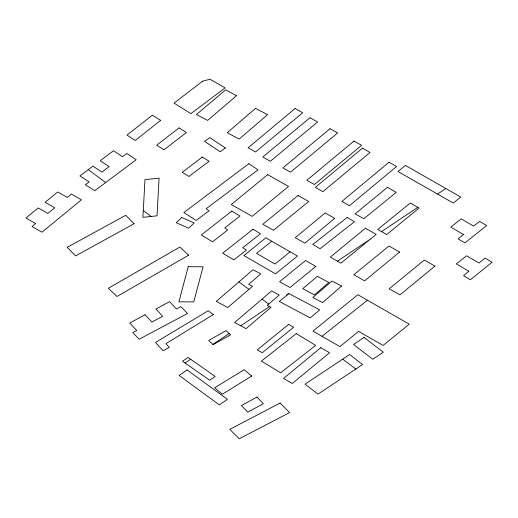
<?xml version="1.0" encoding="UTF-8"?>
<svg xmlns="http://www.w3.org/2000/svg" width="518" height="518" viewBox="0 0 518 518"><rect width="100%" height="100%" fill="white"/><g stroke="black" fill="none" stroke-linecap="round" stroke-linejoin="round"><path stroke-width="0.78" d="M143.311 210.645L144.949 179.642L159.097 178.127L157.025 215.825L142.871 217.333L143.311 210.645L151.016 216.388M286.525 295.215L288.481 293.382L319.703 309.848L310.23 317.916L279.286 301.437L288.85 293.661M262.056 299.126L271.568 290.863L279.254 295.059L267.204 305.367L270.998 307.323L246.082 328.645L234.589 322.494L262.056 299.126L268.784 304.137M238.94 281.902L252.959 269.768L260.8 273.86L248.711 284.363L252.512 286.312L227.752 307.537L216.259 301.385L238.94 281.902L248.97 289.374M370.538 238.992L376.126 234.382L365.468 228.198L330.354 257.07L340.889 263.163L370.538 238.992L337.367 261.195M290.093 251.845L274.974 264.031L256.539 253.367L271.782 241.265L297.507 256.047L275.524 273.867L243.92 255.581L265.902 237.762L271.782 241.265M321.995 336.324L367.417 300.239L409.22 324.151L383.08 345.448L358.611 331.384L339.944 346.633L312.963 331.131L357.893 294.684L367.417 300.239M88.28 169.639L79.934 175.913L89.109 181.876L85.328 184.751L94.781 190.702L136.182 159.738L126.91 153.49L122.384 156.689L113.481 150.712L100.227 160.787L109.162 166.569L101.904 172.118L93 166.142L88.28 169.639L105.646 182.576M381.539 231.624L386.687 234.576L419.056 208.042L410.262 203.03L377.771 229.474L381.539 231.624L417.799 207.329M437.626 194.03L445.836 188.526L460.78 197.028L453.308 203.082L397.941 171.477L405.413 165.423L445.836 188.526M185.101 362.976L190.682 359.246L215.184 376.405L209.725 380.225L182.498 361.253L187.956 357.439L190.682 359.246M212.866 344.438L229.15 333.56L230.581 334.848L213.105 344.619L208.715 340.468L226.068 330.607L229.15 333.56M240.779 325.79L269.47 306.617M342.657 359.168L349.631 354.5L362.529 364.549L318.058 394.101L305.005 384.155L342.657 359.168L355.866 369.01M188.241 266.699L178.885 301.813L193.732 301.916L203.088 266.802L188.241 266.699M181.65 217.515L176.237 222.688L188.656 228.218L194.224 222.934L181.65 217.515M341.595 286.046L322.578 302.57L312.833 297.5L331.967 281.067L341.595 286.046M35.58 223.517L32.038 226.573L41.958 232.213L81.417 199.812L71.367 194.082L67.359 197.449L57.686 191.99L45.072 202.318L54.746 207.776L47.883 213.397L38.203 207.938L25.9 218.059L35.58 223.517M255.549 108.366L227.266 132.679L239.122 139.102L267.56 114.685L255.549 108.366M328.846 282.465L314.368 294.917L302.758 288.675L317.359 276.321L328.846 282.465M236.493 95.694L207.582 120.422L196.464 114.549L225.647 89.808L236.493 95.694M295.143 108.482L248.122 147.779L255.529 151.988L302.68 112.782L295.143 108.482M468.861 271.238L463.584 275.641L470.318 279.785L492.1 262.244L485.088 258.113L479.04 263.034L466.634 255.769L456.339 263.882L468.861 271.238M309.958 117.767L262.814 156.973L270.344 161.273L317.651 121.963L309.958 117.767M329.992 128.749L282.847 167.955L290.533 172.144L337.678 132.938L329.992 128.749M353.917 141.097L306.773 180.303L314.465 184.499L361.609 145.286L353.917 141.097M362.503 148.148L315.358 187.354L322.895 191.654L370.04 152.447L362.503 148.148M389.037 162.212L341.893 201.424L349.423 205.724L396.568 166.511L389.037 162.212M334.647 218.389L304.901 243.143L295.221 237.684L325.246 212.917L334.647 218.389M320.778 347.688L283.527 378.457L292.32 383.469L329.565 352.706L320.778 347.688M399.572 252.072L364.62 280.84L353.807 274.76L389.037 245.979L399.572 252.072M434.913 266.123L399.961 294.891L389.147 288.811L424.378 260.03L434.913 266.123M267.689 174.644L231.306 204.532L252.162 216.343L288.545 186.454L267.689 174.644M387.445 187.341L355.076 213.876L363.895 218.693L396.231 192.353L387.445 187.341M298.038 195.5L262.801 224.275L273.491 230.264L308.728 201.489L298.038 195.5M315.851 266.427L290.015 287.516L279.571 281.708L305.562 260.515L315.851 266.427M288.636 324.404L257.232 349.883L262.257 352.745L293.654 327.266L288.636 324.404M463.448 234.537L458.048 238.85L464.944 242.884L486.687 225.537L479.674 221.413L473.659 226.139L461.253 218.874L450.802 227.091L463.448 234.537M160.684 120.338L135.295 140.443L126.975 135.12L152.331 115.21L160.684 120.338M253.017 229.26L222.721 253.16L233.832 259.906L246.497 250.052L242.767 247.708L260.522 233.754L253.017 229.26M296.302 333.624L261.402 361.091L280.626 372.792L315.656 345.409L296.302 333.624M347.19 217.43L312.801 244.431L320.059 248.737L354.441 221.736L347.19 217.43M231.857 211.079L201.282 234.991L212.516 241.828L227.726 229.927L224.76 227.933L239.97 216.032L231.857 211.079M179.092 127.914L156.656 145.176L163.999 149.773L186.435 132.511L179.092 127.914M202.609 81.19L174.035 103.101L190.838 113.649L225.142 87.898L209.952 79.209L202.609 81.19M202.273 157.025L182.226 172.345L188.96 176.483L209.123 161.26L202.273 157.025M248.886 163.701L183.858 212.581L196.16 220.435L209.065 210.761L206.099 208.767L258.035 169.859L248.886 163.701M225.395 147.947L220.215 151.761L204.487 141.356L209.79 137.633L225.395 147.947M187.089 369.936L179.144 375.414L219.328 404.908L227.428 399.333L187.089 369.936M364.063 337.419L353.522 344.47L372.779 359.252L383.32 352.201L364.063 337.419M251.729 376.023L222.364 394.243L214.633 387.827L244.12 369.697L251.729 376.023M213.351 314.562L165.915 343.648L169.269 347.455L163.073 350.725L155.517 342.469L208.217 310.735L213.351 314.562M188.662 255.18L117.016 296.477L108.353 288.267L179.843 247.073L188.662 255.18M134.091 223.724L75.537 255.924L67.217 247.313L125.738 215.307L134.091 223.724M256.999 397.041L241.382 405.562L247.844 412.134L263.306 403.71L256.999 397.041M145.053 314.73L129.746 323.051L136.752 330.465L132.822 332.569L139.128 339.245L187.516 313.5L180.963 306.643L176.444 308.974L169.554 301.651L155.924 309.026L162.691 316.258L151.936 322.054L145.053 314.73M280.076 403.056L229.798 429.357L239.219 438.791L289.62 412.574L280.076 403.056"/></g></svg>
